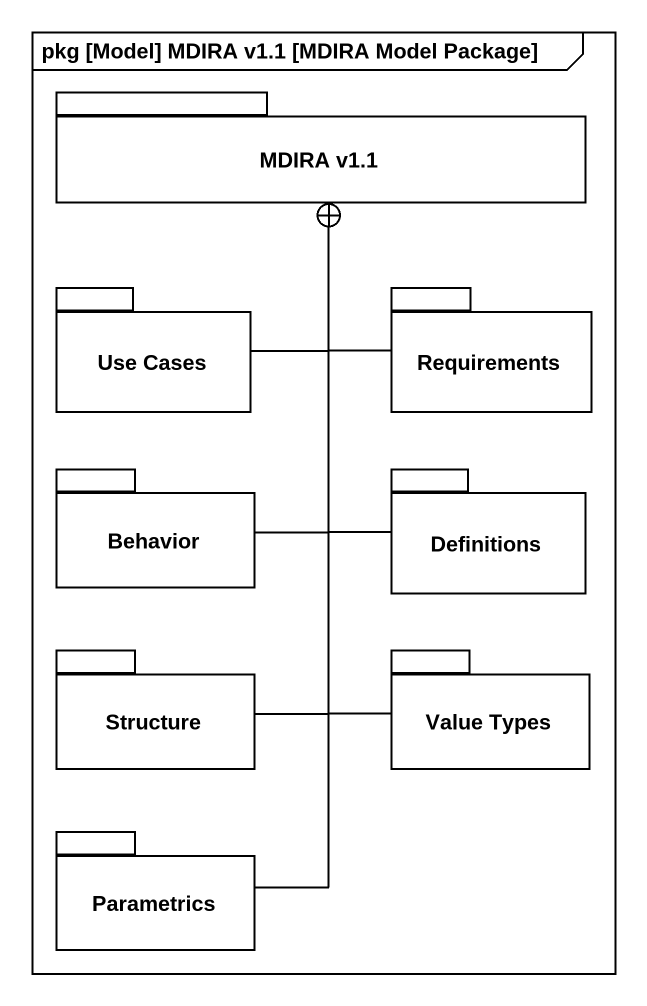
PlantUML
@startuml
mainframe pkg [Model] MDIRA v1.1 [MDIRA Model Package]
package "MDIRA v1.1" as MDIRA_v1_1 {
}
package "Use Cases" as Use_Cases {
}
package Requirements {
}
package Behavior {
}
package Definitions {
}
package Structure {
}
package "Value Types" as Value_Types {
}
package Parametrics {
}
Use_Cases -up-+ MDIRA_v1_1
Requirements -up-+ MDIRA_v1_1
Behavior -up-+ MDIRA_v1_1
Definitions -up-+ MDIRA_v1_1
Structure -up-+ MDIRA_v1_1
Value_Types -up-+ MDIRA_v1_1
Parametrics -up-+ MDIRA_v1_1
@enduml
